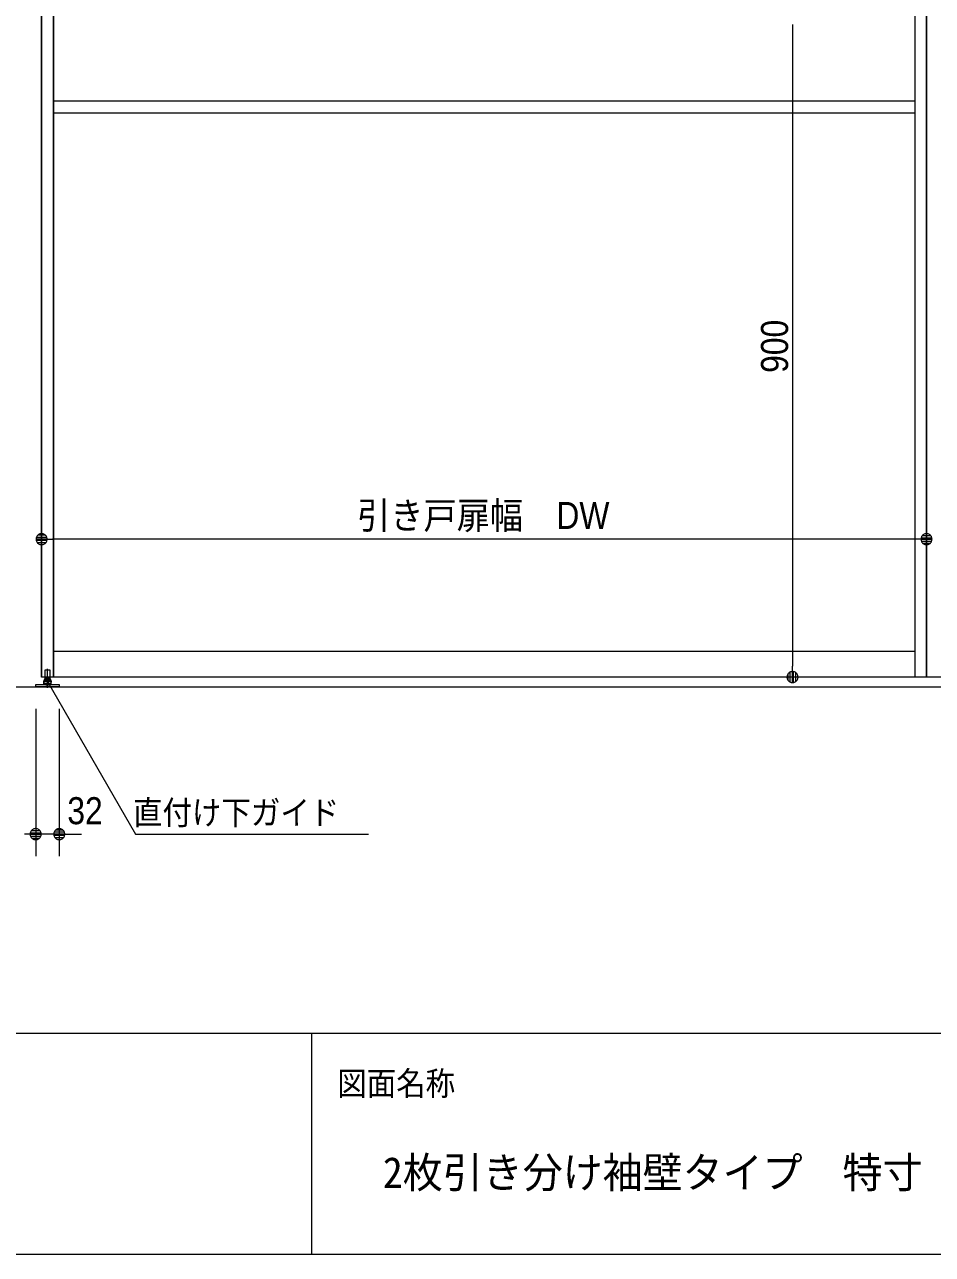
# Model space of a CAD drawing. Units: millimetres, scale not verified. Extents: x -6062 to 6062, y -3045 to 3045.
# Drawn here: x -4327 to -3096, y -2770 to -1102 of the extents above; entities that cross this region are included whole.
import ezdxf
from ezdxf.enums import TextEntityAlignment as Align

# ---------------------------------------------------------------- set-up
doc = ezdxf.new("R2010")
doc.units = ezdxf.units.MM
doc.header["$LTSCALE"] = 20
for name, color, linetype, lineweight in [('0-0_1図面枠', 7, 'Continuous', 9), ('0-1_3一般', 7, 'Continuous', 9), ('0-2_2寸法-3', 7, 'Continuous', 9), ('0-3_2寸法-1', 7, 'Continuous', 9), ('0-4_0', 7, 'Continuous', 9), ('0-5_2寸法-2', 7, 'Continuous', 9)]:
    doc.layers.add(name, color=color, linetype=linetype, lineweight=lineweight)
doc.styles.add('ＭＳ ゴシック', font='')
doc.styles.add('ＭＳ Ｐゴシック', font='')
doc.styles.get('ＭＳ ゴシック').set_extended_font_data('MS Gothic')
doc.styles.get('ＭＳ Ｐゴシック').set_extended_font_data('MS PGothic')

# ---------------------------------------------------------------- blocks, each defined once
blk = doc.blocks.new('グループ')
at = {"layer": '0-1_3一般'}
blk.add_line((-75696.5, -40000), (23223.5, -40000), dxfattribs=at)
blk = doc.blocks.new('グループ-1')
at = {"layer": '0-1_3一般'}
for p, q in [((-50320, -39740), (-50320, 6140)), ((-50320, 6140), (-50320, -39740)), ((-50000, -39740), (-50000, 6140)), ((-50000, 6140), (-50000, -39740)), ((-26640, 6140), (-26640, -39740)), ((-26320, 6140), (-26320, -39740)), ((-26320, -39740), (-26320, 6140)), ((-26640, -24120), (-50000, -24120)), ((-26640, -24440), (-50000, -24440)), ((-50000, -39040), (-26640, -39040)), ((-50235, -39560), (-50235, -39800)), ((-50095, -39550), (-50225, -39550)), ((-50160, -40027.8), (-50160, -39520)), ((-50085, -39800), (-50085, -39560)), ((-50480, -40000), (-50480, -39942)), ((-49840, -40000), (-50480, -40000)), ((-26320, -39740), (-50320, -39740)), ((-50260, -39922), (-50260, -39862)), ((-50260, -39922), (-50260, -39942)), ((-50060, -39922), (-50260, -39922)), ((-50060, -39922), (-50260, -39922)), ((-50235, -39800), (-50085, -39800)), ((-50086, -39800), (-50234, -39800)), ((-50234, -39800), (-50234, -39862)), ((-50120, -39862), (-50060, -39862)), ((-50086, -39800), (-50086, -39862)), ((-50060, -39922), (-50060, -39862)), ((-50060, -39942), (-49840, -39942)), ((-49840, -39942), (-49840, -40000)), ((-2320, -39740), (-26320, -39740))]:
    blk.add_line(p, q, dxfattribs=at)
for points in [[(-50480, -39942), (-50060, -39942), (-50060, -39922)], [(-50260, -39862), (-50200, -39862), (-50120, -39862)]]:
    blk.add_lwpolyline(points, dxfattribs=at)
for centre, start, end in [((-50225, -39560), 90, 180), ((-50095, -39560), 0, 90)]:
    blk.add_arc(centre, 10, start, end, dxfattribs=at)
blk = doc.blocks.new('グループ-2')
at = {"layer": '0-1_3一般'}
for name in ['グループ', 'グループ-1']:
    blk.add_blockref(name, (0, 0), dxfattribs=at)
blk = doc.blocks.new('_Dot')
at = {"layer": '0-4_0'}
for p, q in [((-10, 0), (-20, 0)), ((9.78, 2), (-9.78, 2)), ((7.99, 6), (-7.99, 6)), ((9.16, -3.98), (-9.16, -3.98)), ((6, -7.98), (-6, -7.98))]:
    blk.add_line(p, q, dxfattribs=at)
for points in [[(10, 0), (9.92, 1.25), (9.69, 2.49), (9.3, 3.68), (8.76, 4.82), (8.09, 5.88), (7.29, 6.85), (6.37, 7.71), (5.36, 8.44), (4.26, 9.05), (3.09, 9.51), (1.87, 9.82), (0.63, 9.98), (-0.63, 9.98), (-1.87, 9.82), (-3.09, 9.51), (-4.26, 9.05), (-5.36, 8.44), (-6.37, 7.71), (-7.29, 6.85), (-8.09, 5.88), (-8.76, 4.82), (-9.3, 3.68), (-9.69, 2.49), (-9.92, 1.25), (-10, 0), (0, 0)], [(-10, 0), (-9.92, -1.25), (-9.69, -2.49), (-9.3, -3.68), (-8.76, -4.82), (-8.09, -5.88), (-7.29, -6.85), (-6.37, -7.71), (-5.36, -8.44), (-4.26, -9.05), (-3.09, -9.51), (-1.87, -9.82), (-0.63, -9.98), (0.63, -9.98), (1.87, -9.82), (3.09, -9.51), (4.26, -9.05), (5.36, -8.44), (6.37, -7.71), (7.29, -6.85), (8.09, -5.88), (8.76, -4.82), (9.3, -3.68), (9.69, -2.49), (9.92, -1.25), (10, 0), (0, 0)]]:
    blk.add_lwpolyline(points, close=True, dxfattribs=at)
blk = doc.blocks.new('グループ-46')
at = {"layer": '0-0_1図面枠'}
for p, q in [((-80000, -49400), (80000, -49400)), ((-43000, -49400), (-43000, -55400))]:
    blk.add_line(p, q, dxfattribs=at)
blk.add_lwpolyline([(-80000, 55400), (80000, 55400), (80000, -55400), (-80000, -55400)], close=True, dxfattribs=at)
blk = doc.blocks.new('図面枠')
at = {"layer": '0-0_1図面枠'}
blk.add_blockref('グループ-46', (0, 0), dxfattribs=at)
at = {"layer": '0-0_1図面枠', "style": 'ＭＳ ゴシック', "width": 0.9}
blk.add_text('図面名称', height=650.9, dxfattribs=at).set_placement((-42300.1, -51283.9), align=Align.BOTTOM_LEFT)

msp = doc.modelspace()

# ---------------------------------------------------------------- linework, layer by layer
at = {"layer": '0-2_2寸法-3'}
for p, q in [((-4290.6, -1992.11), (-4300.4, -1992.11)), ((-4291.5, -1996.11), (-4299.5, -1996.11)), ((-4295.31, -1988.11), (-4295.69, -1988.11)), ((-4295.31, -1988.11), (-4295.69, -1988.11))]:
    msp.add_line(p, q, dxfattribs=at)
msp.add_lwpolyline([(-4295.5, -1993.1), (-4176.05, -2200), (-3860.03, -2200)], dxfattribs=at)
msp.add_circle((-4295.5, -1993.1), 5.01, dxfattribs=at)
msp.add_circle((-4295.5, -1993.1), 5.01, dxfattribs=at)
at = {"layer": '0-3_2寸法-1'}
for p, q in [((-3285.2, -1102.01), (-3285.2, -1971.99)), ((-4303.5, -1770), (-4303.3, -1770)), ((-3103.5, -1770), (-3103.3, -1770)), ((-3118.51, -1800), (-4288.49, -1800)), ((-3165.2, -1987), (-3315.2, -1987)), ((-4311.5, -2030), (-4311.5, -2230))]:
    msp.add_line(p, q, dxfattribs=at)
at = {"layer": '0-5_2寸法-2'}
for p, q in [((-4311.5, -2030), (-4311.5, -2230)), ((-4279.5, -2030), (-4279.5, -2230)), ((-4279.5, -2200), (-4311.5, -2200)), ((-4264.49, -2200), (-4249.49, -2200))]:
    msp.add_line(p, q, dxfattribs=at)

# ---------------------------------------------------------------- block references
at = {"layer": '0-0_1図面枠', "xscale": 0.05, "yscale": 0.05}
msp.add_blockref('図面枠', (-1787.5, 0), dxfattribs=at)
at = {"layer": '0-1_3一般', "xscale": 0.05, "yscale": 0.05}
msp.add_blockref('グループ-2', (-1787.5, 0), dxfattribs=at)
at = {"layer": '0-3_2寸法-1', "xscale": 0.7503418, "yscale": 0.7503418}
for p, rotation in [((-4303.5, -1800), 180), ((-3285.2, -1987), 270)]:
    msp.add_blockref('_Dot', p, dxfattribs=dict(at, rotation=rotation))
for p in [(-3103.5, -1800), (-4311.5, -2200)]:
    msp.add_blockref('_Dot', p, dxfattribs=at)
at = {"layer": '0-5_2寸法-2', "xscale": 0.7503418, "yscale": 0.7503418}
msp.add_blockref('_Dot', (-4311.5, -2200), dxfattribs=at)
at = {"layer": '0-5_2寸法-2', "xscale": 0.7503418, "yscale": 0.7503418, "rotation": 180}
msp.add_blockref('_Dot', (-4279.5, -2200), dxfattribs=at)

# ---------------------------------------------------------------- texts
at = {"layer": '0-0_1図面枠', "style": 'ＭＳ ゴシック', "width": 0.95}
msp.add_text('2枚引き分け袖壁タイプ\u3000特寸 -N（横桟入り）', height=41.84, dxfattribs=at).set_placement((-3840.72, -2692.37), align=Align.BOTTOM_LEFT)
at = {"layer": '0-2_2寸法-3', "style": 'ＭＳ ゴシック', "width": 0.9}
msp.add_text('直付け下ガイド', height=32.55, dxfattribs=at).set_placement((-4179.5, -2196.83), align=Align.BOTTOM_LEFT)
at = {"layer": '0-3_2寸法-1', "style": 'ＭＳ Ｐゴシック', "width": 0.9}
msp.add_text('900', height=36.66, rotation=90, dxfattribs=at).set_placement((-3280.24, -1574.38), align=Align.BOTTOM_LEFT)
msp.add_text('引き戸扉幅\u3000DW', height=36.69, dxfattribs=at).set_placement((-3875.66, -1797.07), align=Align.BOTTOM_LEFT)
at = {"layer": '0-5_2寸法-2', "style": 'ＭＳ Ｐゴシック', "width": 0.9}
msp.add_text('32', height=36.66, dxfattribs=at).set_placement((-4268.59, -2197.52), align=Align.BOTTOM_LEFT)

doc.saveas('drawing.dxf')
